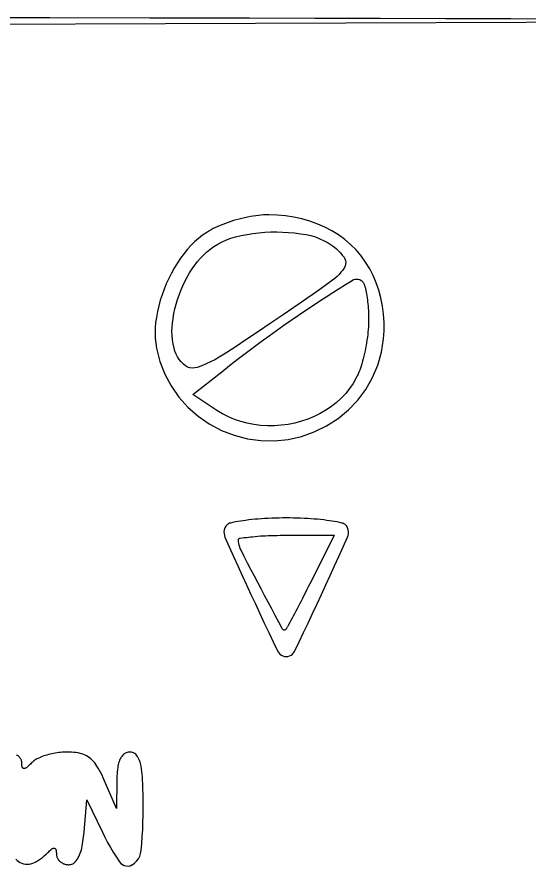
# Model space of a CAD drawing. Header units: millimetres. Extents: x -134 to 134, y -49 to 49.
# Drawn here: x -109.69 to -103.62, y 10.01 to 20.08 of the extents above; entities that cross this region are included whole.
import ezdxf

# ---------------------------------------------------------------- set-up
doc = ezdxf.new("R2010")
doc.units = ezdxf.units.MM
doc.header["$LTSCALE"] = 10
doc.header["$MEASUREMENT"] = 0

# ---------------------------------------------------------------- blocks, each defined once
blk = doc.blocks.new('DT0B-ULTRA_v_1')
at = {"color": 7, "linetype": 'Continuous', "lineweight": -3}
for points in [[(-133.588, 20.02, 0), (-133.587, 20.009, 0), (-133.583, 19.999, 0), (-133.578, 19.99, 0), (-133.57, 19.982, 0), (-133.562, 19.975, 0), (-133.552, 19.971, 0), (-133.541, 19.968, 0), (-133.536, 19.968, 0), (-124.577, 19.968, 0), (-122.873, 19.969, 0), (-121.169, 19.97, 0), (-119.465, 19.971, 0), (-117.76, 19.974, 0), (-116.056, 19.977, 0), (-114.352, 19.981, 0), (-112.212, 19.986, 0), (-110.073, 19.992, 0), (-107.933, 19.999, 0), (-105.794, 20.006, 0), (-103.654, 20.013, 0), (-101.514, 20.021, 0)], [(-103.061, 20.05, 0), (-103.836, 20.053, 0), (-104.612, 20.055, 0), (-105.387, 20.057, 0), (-106.162, 20.059, 0), (-106.937, 20.061, 0), (-108.119, 20.063, 0), (-109.301, 20.065, 0), (-110.484, 20.067, 0), (-111.666, 20.069, 0), (-112.848, 20.071, 0), (-114.03, 20.072, 0), (-115.28, 20.074, 0), (-116.53, 20.075, 0), (-117.78, 20.076, 0), (-119.03, 20.076, 0)], [(-107.441, 17.521, 0), (-107.492, 17.487, 0), (-107.541, 17.449, 0), (-107.587, 17.409, 0), (-107.631, 17.366, 0), (-107.672, 17.321, 0), (-107.711, 17.273, 0), (-107.752, 17.216, 0), (-107.791, 17.159, 0), (-107.827, 17.099, 0), (-107.861, 17.038, 0), (-107.893, 16.976, 0), (-107.922, 16.913, 0), (-107.948, 16.848, 0), (-107.972, 16.783, 0), (-107.993, 16.717, 0), (-108.011, 16.649, 0), (-108.027, 16.582, 0), (-108.04, 16.513, 0), (-108.048, 16.452, 0), (-108.053, 16.391, 0), (-108.055, 16.33, 0), (-108.052, 16.269, 0), (-108.046, 16.208, 0), (-108.037, 16.147, 0), (-107.998, 15.991, 0), (-107.94, 15.842, 0), (-107.865, 15.7, 0), (-107.773, 15.568, 0), (-107.666, 15.448, 0), (-107.546, 15.342, 0), (-107.412, 15.25, 0), (-107.269, 15.174, 0), (-107.118, 15.116, 0), (-106.961, 15.075, 0), (-106.8, 15.053, 0), (-106.638, 15.051, 0), (-106.477, 15.067, 0), (-106.319, 15.102, 0), (-106.167, 15.155, 0), (-106.021, 15.226, 0), (-105.885, 15.313, 0), (-105.761, 15.416, 0), (-105.65, 15.532, 0), (-105.555, 15.66, 0), (-105.476, 15.799, 0), (-105.414, 15.947, 0), (-105.37, 16.1, 0), (-105.346, 16.258, 0), (-105.34, 16.356, 0), (-105.34, 16.454, 0), (-105.347, 16.551, 0), (-105.359, 16.648, 0), (-105.378, 16.744, 0), (-105.403, 16.838, 0), (-105.432, 16.925, 0), (-105.468, 17.009, 0), (-105.51, 17.091, 0), (-105.559, 17.169, 0), (-105.613, 17.243, 0), (-105.672, 17.313, 0), (-105.738, 17.378, 0), (-105.807, 17.438, 0), (-105.882, 17.493, 0), (-105.96, 17.542, 0), (-106.042, 17.585, 0), (-106.126, 17.621, 0), (-106.219, 17.654, 0), (-106.314, 17.681, 0), (-106.411, 17.702, 0), (-106.509, 17.718, 0), (-106.607, 17.727, 0), (-106.706, 17.73, 0), (-106.737, 17.729, 0), (-106.768, 17.728, 0), (-106.799, 17.726, 0), (-106.83, 17.723, 0), (-106.86, 17.719, 0), (-106.891, 17.715, 0), (-106.925, 17.709, 0), (-106.959, 17.703, 0), (-106.992, 17.696, 0), (-107.026, 17.688, 0), (-107.059, 17.679, 0), (-107.092, 17.67, 0), (-107.125, 17.661, 0), (-107.157, 17.651, 0), (-107.189, 17.64, 0), (-107.221, 17.628, 0), (-107.253, 17.616, 0), (-107.284, 17.604, 0), (-107.311, 17.592, 0), (-107.338, 17.579, 0), (-107.365, 17.566, 0), (-107.391, 17.552, 0), (-107.416, 17.537, 0), (-107.441, 17.521, 0)], [(-105.956, 17.366, 0), (-105.929, 17.346, 0), (-105.904, 17.325, 0), (-105.879, 17.302, 0), (-105.856, 17.278, 0), (-105.835, 17.252, 0), (-105.815, 17.226, 0), (-105.804, 17.207, 0), (-105.797, 17.187, 0), (-105.794, 17.165, 0), (-105.796, 17.144, 0), (-105.801, 17.123, 0), (-105.811, 17.104, 0), (-105.83, 17.075, 0), (-105.851, 17.048, 0), (-105.873, 17.022, 0), (-105.898, 16.997, 0), (-105.923, 16.975, 0), (-105.95, 16.954, 0), (-106.026, 16.899, 0), (-106.103, 16.844, 0), (-106.179, 16.79, 0), (-106.256, 16.737, 0), (-106.333, 16.683, 0), (-106.411, 16.63, 0), (-106.549, 16.536, 0), (-106.689, 16.442, 0), (-106.828, 16.348, 0), (-106.968, 16.255, 0), (-107.107, 16.162, 0), (-107.247, 16.07, 0), (-107.296, 16.04, 0), (-107.345, 16.011, 0), (-107.396, 15.985, 0), (-107.448, 15.962, 0), (-107.5, 15.94, 0), (-107.554, 15.92, 0), (-107.583, 15.914, 0), (-107.612, 15.912, 0), (-107.642, 15.916, 0), (-107.67, 15.925, 0), (-107.696, 15.939, 0), (-107.719, 15.957, 0), (-107.744, 15.985, 0), (-107.768, 16.014, 0), (-107.788, 16.046, 0), (-107.805, 16.079, 0), (-107.819, 16.114, 0), (-107.83, 16.15, 0), (-107.84, 16.198, 0), (-107.848, 16.247, 0), (-107.853, 16.297, 0), (-107.855, 16.346, 0), (-107.853, 16.396, 0), (-107.849, 16.445, 0), (-107.842, 16.502, 0), (-107.832, 16.559, 0), (-107.82, 16.615, 0), (-107.805, 16.67, 0), (-107.789, 16.725, 0), (-107.77, 16.779, 0), (-107.749, 16.834, 0), (-107.726, 16.887, 0), (-107.701, 16.94, 0), (-107.674, 16.991, 0), (-107.645, 17.042, 0), (-107.614, 17.091, 0), (-107.584, 17.134, 0), (-107.552, 17.175, 0), (-107.518, 17.214, 0), (-107.482, 17.251, 0), (-107.444, 17.287, 0), (-107.404, 17.32, 0), (-107.358, 17.353, 0), (-107.311, 17.383, 0), (-107.261, 17.41, 0), (-107.21, 17.433, 0), (-107.157, 17.452, 0), (-107.103, 17.468, 0), (-107.034, 17.484, 0), (-106.965, 17.497, 0), (-106.895, 17.509, 0), (-106.825, 17.517, 0), (-106.754, 17.523, 0), (-106.684, 17.527, 0), (-106.613, 17.528, 0), (-106.543, 17.526, 0), (-106.472, 17.522, 0), (-106.402, 17.515, 0), (-106.332, 17.506, 0), (-106.262, 17.495, 0), (-106.208, 17.483, 0), (-106.154, 17.467, 0), (-106.102, 17.447, 0), (-106.052, 17.423, 0), (-106.003, 17.396, 0), (-105.956, 17.366, 0)], [(-105.523, 16.488, 0), (-105.524, 16.458, 0), (-105.525, 16.429, 0), (-105.526, 16.399, 0), (-105.528, 16.37, 0), (-105.531, 16.34, 0), (-105.534, 16.31, 0), (-105.538, 16.278, 0), (-105.543, 16.245, 0), (-105.548, 16.213, 0), (-105.554, 16.18, 0), (-105.56, 16.148, 0), (-105.566, 16.116, 0), (-105.573, 16.085, 0), (-105.58, 16.055, 0), (-105.588, 16.024, 0), (-105.596, 15.994, 0), (-105.604, 15.964, 0), (-105.613, 15.934, 0), (-105.621, 15.91, 0), (-105.629, 15.887, 0), (-105.638, 15.864, 0), (-105.648, 15.841, 0), (-105.658, 15.819, 0), (-105.669, 15.797, 0), (-105.706, 15.731, 0), (-105.748, 15.669, 0), (-105.795, 15.61, 0), (-105.847, 15.555, 0), (-105.903, 15.504, 0), (-105.962, 15.458, 0), (-106.029, 15.414, 0), (-106.098, 15.374, 0), (-106.17, 15.338, 0), (-106.244, 15.308, 0), (-106.32, 15.282, 0), (-106.398, 15.261, 0), (-106.478, 15.245, 0), (-106.559, 15.234, 0), (-106.641, 15.228, 0), (-106.722, 15.228, 0), (-106.804, 15.233, 0), (-106.885, 15.243, 0), (-106.963, 15.258, 0), (-107.039, 15.278, 0), (-107.113, 15.303, 0), (-107.186, 15.334, 0), (-107.256, 15.37, 0), (-107.324, 15.411, 0), (-107.608, 15.598, 0), (-107.265, 15.869, 0), (-107.173, 15.941, 0), (-107.08, 16.013, 0), (-106.986, 16.085, 0), (-106.892, 16.156, 0), (-106.798, 16.226, 0), (-106.703, 16.296, 0), (-106.617, 16.358, 0), (-106.53, 16.42, 0), (-106.443, 16.481, 0), (-106.355, 16.541, 0), (-106.267, 16.601, 0), (-106.178, 16.659, 0), (-106.102, 16.709, 0), (-106.026, 16.758, 0), (-105.949, 16.807, 0), (-105.872, 16.856, 0), (-105.796, 16.904, 0), (-105.718, 16.952, 0), (-105.702, 16.961, 0), (-105.683, 16.966, 0), (-105.665, 16.968, 0), (-105.646, 16.966, 0), (-105.628, 16.961, 0), (-105.611, 16.952, 0), (-105.603, 16.947, 0), (-105.596, 16.941, 0), (-105.59, 16.933, 0), (-105.585, 16.925, 0), (-105.58, 16.917, 0), (-105.577, 16.908, 0), (-105.571, 16.889, 0), (-105.566, 16.87, 0), (-105.562, 16.851, 0), (-105.557, 16.832, 0), (-105.553, 16.813, 0), (-105.549, 16.794, 0), (-105.545, 16.77, 0), (-105.541, 16.746, 0), (-105.538, 16.722, 0), (-105.535, 16.698, 0), (-105.532, 16.673, 0), (-105.53, 16.649, 0), (-105.528, 16.622, 0), (-105.526, 16.596, 0), (-105.525, 16.569, 0), (-105.524, 16.542, 0), (-105.524, 16.515, 0), (-105.523, 16.488, 0)], [(-107.217, 14.036, 0), (-107.227, 14.016, 0), (-107.234, 13.995, 0), (-107.238, 13.972, 0), (-107.237, 13.95, 0), (-107.233, 13.927, 0), (-107.226, 13.906, 0), (-107.175, 13.793, 0), (-107.125, 13.679, 0), (-107.074, 13.566, 0), (-107.022, 13.453, 0), (-106.97, 13.341, 0), (-106.918, 13.228, 0), (-106.866, 13.115, 0), (-106.813, 13.002, 0), (-106.76, 12.889, 0), (-106.706, 12.777, 0), (-106.653, 12.664, 0), (-106.599, 12.552, 0), (-106.588, 12.534, 0), (-106.574, 12.519, 0), (-106.558, 12.507, 0), (-106.54, 12.498, 0), (-106.52, 12.492, 0), (-106.5, 12.49, 0), (-106.48, 12.492, 0), (-106.46, 12.498, 0), (-106.442, 12.507, 0), (-106.426, 12.519, 0), (-106.412, 12.534, 0), (-106.401, 12.552, 0), (-106.347, 12.664, 0), (-106.294, 12.777, 0), (-106.24, 12.889, 0), (-106.187, 13.002, 0), (-106.134, 13.115, 0), (-106.082, 13.228, 0), (-106.03, 13.341, 0), (-105.978, 13.453, 0), (-105.926, 13.566, 0), (-105.875, 13.679, 0), (-105.825, 13.793, 0), (-105.774, 13.906, 0), (-105.767, 13.927, 0), (-105.763, 13.95, 0), (-105.762, 13.972, 0), (-105.766, 13.995, 0), (-105.773, 14.016, 0), (-105.783, 14.036, 0), (-105.79, 14.046, 0), (-105.798, 14.054, 0), (-105.807, 14.061, 0), (-105.817, 14.067, 0), (-105.827, 14.072, 0), (-105.839, 14.075, 0), (-105.868, 14.081, 0), (-105.898, 14.087, 0), (-105.928, 14.092, 0), (-105.958, 14.097, 0), (-105.989, 14.102, 0), (-106.019, 14.106, 0), (-106.056, 14.111, 0), (-106.094, 14.115, 0), (-106.131, 14.119, 0), (-106.169, 14.122, 0), (-106.207, 14.125, 0), (-106.244, 14.128, 0), (-106.287, 14.13, 0), (-106.329, 14.132, 0), (-106.372, 14.133, 0), (-106.415, 14.134, 0), (-106.457, 14.135, 0), (-106.5, 14.135, 0), (-106.543, 14.135, 0), (-106.585, 14.134, 0), (-106.628, 14.133, 0), (-106.671, 14.132, 0), (-106.713, 14.13, 0), (-106.756, 14.128, 0), (-106.794, 14.125, 0), (-106.831, 14.122, 0), (-106.869, 14.119, 0), (-106.906, 14.115, 0), (-106.944, 14.111, 0), (-106.981, 14.106, 0), (-107.011, 14.102, 0), (-107.042, 14.097, 0), (-107.072, 14.092, 0), (-107.102, 14.087, 0), (-107.132, 14.081, 0), (-107.162, 14.075, 0), (-107.173, 14.072, 0), (-107.183, 14.067, 0), (-107.193, 14.061, 0), (-107.202, 14.054, 0), (-107.21, 14.046, 0), (-107.217, 14.036, 0)], [(-106.202, 13.39, 0), (-106.22, 13.355, 0), (-106.238, 13.32, 0), (-106.255, 13.285, 0), (-106.273, 13.25, 0), (-106.291, 13.215, 0), (-106.308, 13.18, 0), (-106.324, 13.15, 0), (-106.34, 13.119, 0), (-106.356, 13.089, 0), (-106.371, 13.059, 0), (-106.387, 13.028, 0), (-106.403, 12.998, 0), (-106.417, 12.972, 0), (-106.43, 12.946, 0), (-106.444, 12.92, 0), (-106.458, 12.894, 0), (-106.472, 12.869, 0), (-106.485, 12.843, 0), (-106.488, 12.838, 0), (-106.491, 12.833, 0), (-106.495, 12.828, 0), (-106.498, 12.823, 0), (-106.502, 12.818, 0), (-106.506, 12.814, 0), (-106.509, 12.811, 0), (-106.514, 12.808, 0), (-106.518, 12.806, 0), (-106.523, 12.806, 0), (-106.528, 12.806, 0), (-106.533, 12.808, 0), (-106.538, 12.81, 0), (-106.541, 12.814, 0), (-106.544, 12.818, 0), (-106.544, 12.818, 0), (-106.587, 12.898, 0), (-106.63, 12.977, 0), (-106.672, 13.056, 0), (-106.714, 13.135, 0), (-106.756, 13.214, 0), (-106.798, 13.293, 0), (-106.838, 13.37, 0), (-106.878, 13.446, 0), (-106.918, 13.523, 0), (-106.958, 13.599, 0), (-106.997, 13.676, 0), (-107.036, 13.753, 0), (-107.045, 13.772, 0), (-107.052, 13.792, 0), (-107.058, 13.812, 0), (-107.062, 13.833, 0), (-107.065, 13.854, 0), (-107.065, 13.874, 0), (-107.065, 13.879, 0), (-107.064, 13.883, 0), (-107.061, 13.887, 0), (-107.058, 13.891, 0), (-107.054, 13.894, 0), (-107.05, 13.895, 0), (-107.046, 13.896, 0), (-107.022, 13.9, 0), (-106.997, 13.903, 0), (-106.973, 13.905, 0), (-106.948, 13.908, 0), (-106.923, 13.911, 0), (-106.899, 13.913, 0), (-106.868, 13.916, 0), (-106.838, 13.918, 0), (-106.807, 13.921, 0), (-106.777, 13.923, 0), (-106.746, 13.924, 0), (-106.716, 13.925, 0), (-106.68, 13.927, 0), (-106.643, 13.928, 0), (-106.607, 13.928, 0), (-106.571, 13.929, 0), (-106.535, 13.929, 0), (-106.498, 13.929, 0), (-105.931, 13.929, 0), (-106.202, 13.39, 0)], [(-109.707, 10.087, 0), (-109.691, 10.072, 0), (-109.673, 10.059, 0), (-109.654, 10.048, 0), (-109.634, 10.04, 0), (-109.613, 10.033, 0), (-109.592, 10.029, 0), (-109.57, 10.028, 0), (-109.548, 10.029, 0), (-109.526, 10.033, 0), (-109.505, 10.039, 0), (-109.485, 10.048, 0), (-109.46, 10.061, 0), (-109.436, 10.076, 0), (-109.412, 10.091, 0), (-109.39, 10.109, 0), (-109.368, 10.127, 0), (-109.348, 10.146, 0), (-109.337, 10.157, 0), (-109.327, 10.167, 0), (-109.316, 10.177, 0), (-109.305, 10.186, 0), (-109.295, 10.196, 0), (-109.284, 10.206, 0), (-109.279, 10.209, 0), (-109.274, 10.213, 0), (-109.268, 10.215, 0), (-109.262, 10.217, 0), (-109.256, 10.218, 0), (-109.25, 10.218, 0), (-109.246, 10.218, 0), (-109.242, 10.216, 0), (-109.238, 10.214, 0), (-109.235, 10.212, 0), (-109.232, 10.208, 0), (-109.231, 10.204, 0), (-109.23, 10.202, 0), (-109.228, 10.193, 0), (-109.227, 10.184, 0), (-109.226, 10.174, 0), (-109.225, 10.165, 0), (-109.224, 10.156, 0), (-109.224, 10.146, 0), (-109.224, 10.138, 0), (-109.223, 10.13, 0), (-109.221, 10.122, 0), (-109.219, 10.114, 0), (-109.216, 10.107, 0), (-109.213, 10.099, 0), (-109.209, 10.092, 0), (-109.204, 10.084, 0), (-109.199, 10.078, 0), (-109.193, 10.071, 0), (-109.187, 10.065, 0), (-109.181, 10.059, 0), (-109.173, 10.053, 0), (-109.166, 10.048, 0), (-109.158, 10.043, 0), (-109.15, 10.039, 0), (-109.141, 10.035, 0), (-109.133, 10.032, 0), (-109.124, 10.029, 0), (-109.114, 10.027, 0), (-109.105, 10.025, 0), (-109.095, 10.024, 0), (-109.086, 10.023, 0), (-109.076, 10.023, 0), (-109.064, 10.024, 0), (-109.052, 10.026, 0), (-109.041, 10.03, 0), (-109.03, 10.035, 0), (-109.02, 10.041, 0), (-109.011, 10.049, 0), (-109, 10.059, 0), (-108.99, 10.07, 0), (-108.981, 10.082, 0), (-108.972, 10.095, 0), (-108.965, 10.108, 0), (-108.958, 10.121, 0), (-108.949, 10.14, 0), (-108.942, 10.16, 0), (-108.935, 10.18, 0), (-108.929, 10.2, 0), (-108.923, 10.22, 0), (-108.919, 10.241, 0), (-108.914, 10.269, 0), (-108.91, 10.296, 0), (-108.906, 10.324, 0), (-108.902, 10.352, 0), (-108.899, 10.38, 0), (-108.896, 10.408, 0), (-108.864, 10.794, 0), (-108.68, 10.408, 0), (-108.65, 10.348, 0), (-108.618, 10.288, 0), (-108.585, 10.228, 0), (-108.55, 10.17, 0), (-108.514, 10.112, 0), (-108.477, 10.056, 0), (-108.461, 10.038, 0), (-108.443, 10.024, 0), (-108.422, 10.013, 0), (-108.399, 10.008, 0), (-108.375, 10.007, 0), (-108.352, 10.011, 0), (-108.331, 10.02, 0), (-108.327, 10.022, 0), (-108.299, 10.042, 0), (-108.274, 10.066, 0), (-108.253, 10.093, 0), (-108.237, 10.124, 0), (-108.226, 10.157, 0), (-108.22, 10.191, 0), (-108.212, 10.274, 0), (-108.207, 10.357, 0), (-108.202, 10.441, 0), (-108.199, 10.524, 0), (-108.197, 10.608, 0), (-108.196, 10.691, 0), (-108.196, 10.748, 0), (-108.197, 10.805, 0), (-108.198, 10.862, 0), (-108.199, 10.919, 0), (-108.201, 10.976, 0), (-108.203, 11.033, 0), (-108.204, 11.065, 0), (-108.207, 11.096, 0), (-108.211, 11.128, 0), (-108.215, 11.16, 0), (-108.221, 11.191, 0), (-108.228, 11.222, 0), (-108.233, 11.24, 0), (-108.239, 11.258, 0), (-108.246, 11.275, 0), (-108.255, 11.292, 0), (-108.265, 11.307, 0), (-108.275, 11.323, 0), (-108.285, 11.333, 0), (-108.296, 11.342, 0), (-108.309, 11.35, 0), (-108.322, 11.355, 0), (-108.336, 11.358, 0), (-108.35, 11.359, 0), (-108.362, 11.359, 0), (-108.374, 11.357, 0), (-108.386, 11.354, 0), (-108.397, 11.349, 0), (-108.408, 11.344, 0), (-108.418, 11.337, 0), (-108.428, 11.329, 0), (-108.438, 11.32, 0), (-108.447, 11.31, 0), (-108.455, 11.3, 0), (-108.462, 11.289, 0), (-108.468, 11.277, 0), (-108.475, 11.261, 0), (-108.481, 11.244, 0), (-108.487, 11.227, 0), (-108.491, 11.21, 0), (-108.495, 11.192, 0), (-108.498, 11.175, 0), (-108.501, 11.15, 0), (-108.504, 11.125, 0), (-108.506, 11.1, 0), (-108.507, 11.075, 0), (-108.508, 11.05, 0), (-108.509, 11.025, 0), (-108.513, 10.691, 0), (-108.658, 11.025, 0), (-108.671, 11.054, 0), (-108.684, 11.083, 0), (-108.699, 11.111, 0), (-108.713, 11.139, 0), (-108.729, 11.166, 0), (-108.745, 11.193, 0), (-108.757, 11.212, 0), (-108.77, 11.23, 0), (-108.784, 11.247, 0), (-108.8, 11.263, 0), (-108.816, 11.278, 0), (-108.833, 11.292, 0), (-108.85, 11.303, 0), (-108.867, 11.314, 0), (-108.885, 11.323, 0), (-108.904, 11.331, 0), (-108.923, 11.337, 0), (-108.943, 11.343, 0), (-108.968, 11.348, 0), (-108.993, 11.352, 0), (-109.019, 11.355, 0), (-109.045, 11.357, 0), (-109.07, 11.359, 0), (-109.096, 11.359, 0), (-109.116, 11.359, 0), (-109.136, 11.358, 0), (-109.157, 11.357, 0), (-109.177, 11.355, 0), (-109.197, 11.353, 0), (-109.217, 11.35, 0), (-109.238, 11.347, 0), (-109.258, 11.343, 0), (-109.278, 11.339, 0), (-109.299, 11.334, 0), (-109.319, 11.329, 0), (-109.339, 11.323, 0), (-109.357, 11.318, 0), (-109.375, 11.312, 0), (-109.392, 11.305, 0), (-109.41, 11.298, 0), (-109.427, 11.291, 0), (-109.444, 11.283, 0), (-109.457, 11.277, 0), (-109.469, 11.27, 0), (-109.48, 11.263, 0), (-109.491, 11.254, 0), (-109.502, 11.245, 0), (-109.512, 11.236, 0), (-109.522, 11.226, 0), (-109.533, 11.216, 0), (-109.543, 11.206, 0), (-109.554, 11.196, 0), (-109.565, 11.186, 0), (-109.576, 11.177, 0), (-109.581, 11.173, 0), (-109.586, 11.17, 0), (-109.592, 11.167, 0), (-109.598, 11.165, 0), (-109.604, 11.164, 0), (-109.61, 11.164, 0), (-109.614, 11.164, 0), (-109.618, 11.166, 0), (-109.622, 11.168, 0), (-109.625, 11.171, 0), (-109.627, 11.174, 0), (-109.629, 11.178, 0), (-109.63, 11.18, 0), (-109.631, 11.189, 0), (-109.633, 11.199, 0), (-109.634, 11.208, 0), (-109.635, 11.217, 0), (-109.635, 11.227, 0), (-109.635, 11.236, 0), (-109.636, 11.244, 0), (-109.637, 11.253, 0), (-109.639, 11.261, 0), (-109.643, 11.269, 0), (-109.647, 11.276, 0), (-109.651, 11.283, 0), (-109.658, 11.291, 0), (-109.664, 11.298, 0), (-109.672, 11.305, 0), (-109.679, 11.312, 0), (-109.687, 11.318, 0), (-109.696, 11.323, 0)]]:
    blk.add_polyline3d(points, dxfattribs=at)

msp = doc.modelspace()

# ---------------------------------------------------------------- block references
msp.add_blockref('DT0B-ULTRA_v_1', (0, 0))

doc.saveas('drawing.dxf')
